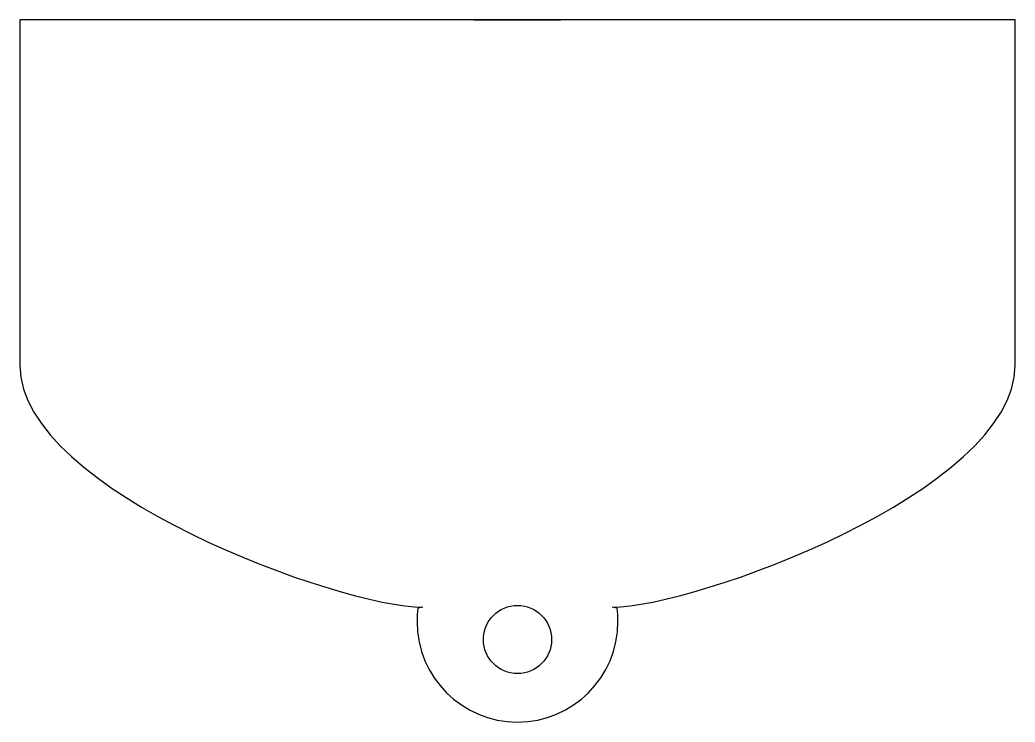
# Model space of a CAD drawing. Header units: centimetres. Extents: x -9.1 to 9.1, y -6.5 to 6.5.
import ezdxf

# ---------------------------------------------------------------- set-up
doc = ezdxf.new("R2010")
doc.units = ezdxf.units.CM
doc.header["$MEASUREMENT"] = 0
doc.layers.add('Camada 1', color=7, linetype='Continuous')

msp = doc.modelspace()

# ---------------------------------------------------------------- linework, layer by layer
at = {"layer": 'Camada 1'}
for points, knots in [([(-0.79781, 6.45033), (-0.79781, 6.45033), (9.14661, 6.45033), (9.14661, 6.45033), (9.14661, 6.45033), (9.14661, 6.45033), (9.14661, 0.10266), (9.14661, 0.10266), (9.14661, 0.10266), (9.14661, -2.22501), (3.22272, -4.34088), (1.74137, -4.34088), (1.74137, -4.34088), (1.74137, -4.34088), (1.82932, -4.35908), (1.82932, -4.35908), (1.82932, -4.35908), (1.84001, -4.43951), (1.84538, -4.5218), (1.84538, -4.6052), (1.84538, -4.6052), (1.84538, -5.62414), (1.01917, -6.45032), (-0.00004, -6.45032), (-0.00004, -6.45032), (-1.01925, -6.45032), (-1.84543, -5.62411), (-1.84543, -4.6052), (-1.84543, -4.6052), (-1.84543, -4.52183), (-1.84006, -4.43952), (-1.82934, -4.35908), (-1.82934, -4.35908), (-1.82934, -4.35908), (-1.74142, -4.34088), (-1.74142, -4.34088), (-1.74142, -4.34088), (-3.22274, -4.34089), (-9.14661, -2.22499), (-9.14661, 0.10266), (-9.14661, 0.10266), (-9.14661, 0.10266), (-9.14661, 6.45033), (-9.14661, 6.45033), (-9.14661, 6.45033), (-9.14661, 6.45033), (0.79776, 6.45033), (0.79776, 6.45033), (0.79776, 6.45033), (0.79776, 6.45033), (-0.79781, 6.45033), (-0.79781, 6.45033)], [0, 0, 0, 0, 0.07142857, 0.07142857, 0.07142857, 0.07142857, 0.14285714, 0.14285714, 0.14285714, 0.14285714, 0.21428571, 0.21428571, 0.21428571, 0.21428571, 0.28571429, 0.28571429, 0.28571429, 0.28571429, 0.35714286, 0.35714286, 0.35714286, 0.35714286, 0.42857143, 0.42857143, 0.42857143, 0.42857143, 0.5, 0.5, 0.5, 0.5, 0.57142857, 0.57142857, 0.57142857, 0.57142857, 0.64285714, 0.64285714, 0.64285714, 0.64285714, 0.71428571, 0.71428571, 0.71428571, 0.71428571, 0.78571429, 0.78571429, 0.78571429, 0.78571429, 0.85714286, 0.85714286, 0.85714286, 0.85714286, 1, 1, 1, 1]), ([(-0.00001, -5.56025), (0.34591, -5.56025), (0.62631, -5.27984), (0.62631, -4.93395), (0.62631, -4.93395), (0.62631, -4.58806), (0.3459, -4.30765), (-0.00001, -4.30765), (-0.00001, -4.30765), (-0.34587, -4.30765), (-0.62628, -4.58806), (-0.62628, -4.93395), (-0.62628, -4.93395), (-0.62628, -5.27984), (-0.3459, -5.56025), (-0.00001, -5.56025)], [0, 0, 0, 0, 0.2, 0.2, 0.2, 0.2, 0.4, 0.4, 0.4, 0.4, 0.6, 0.6, 0.6, 0.6, 1, 1, 1, 1])]:
    msp.add_open_spline(points, degree=3, knots=knots, dxfattribs=at)

doc.saveas('drawing.dxf')
